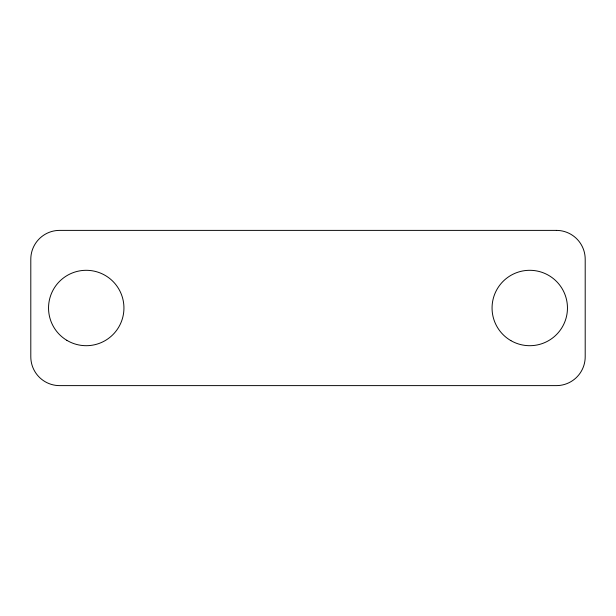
<?xml version="1.0" encoding="UTF-8"?>
<svg xmlns="http://www.w3.org/2000/svg" width="616" height="616" viewBox="0 0 616 616"><rect width="100%" height="100%" fill="white"/><g stroke="black" fill="none" stroke-linecap="round" stroke-linejoin="round"><path stroke-width="0.92" d="M556.371 230.384L59.629 230.384A28.829 28.829 0 0 0 30.8 259.213L30.8 356.787A28.829 28.829 0 0 0 59.629 385.616L556.371 385.616A28.829 28.829 0 0 0 585.2 356.787L585.2 259.213A28.829 28.829 0 0 0 556.371 230.384M66.813 340.309A37.699 37.699 0 0 0 123.931 308.67A37.699 37.699 0 0 0 67.976 275.021A37.699 37.699 0 0 0 66.813 340.309M510.91 340.648A37.699 37.699 0 0 0 567.459 308A37.699 37.699 0 0 0 510.91 275.352A37.699 37.699 0 0 0 510.91 340.648"/></g></svg>
